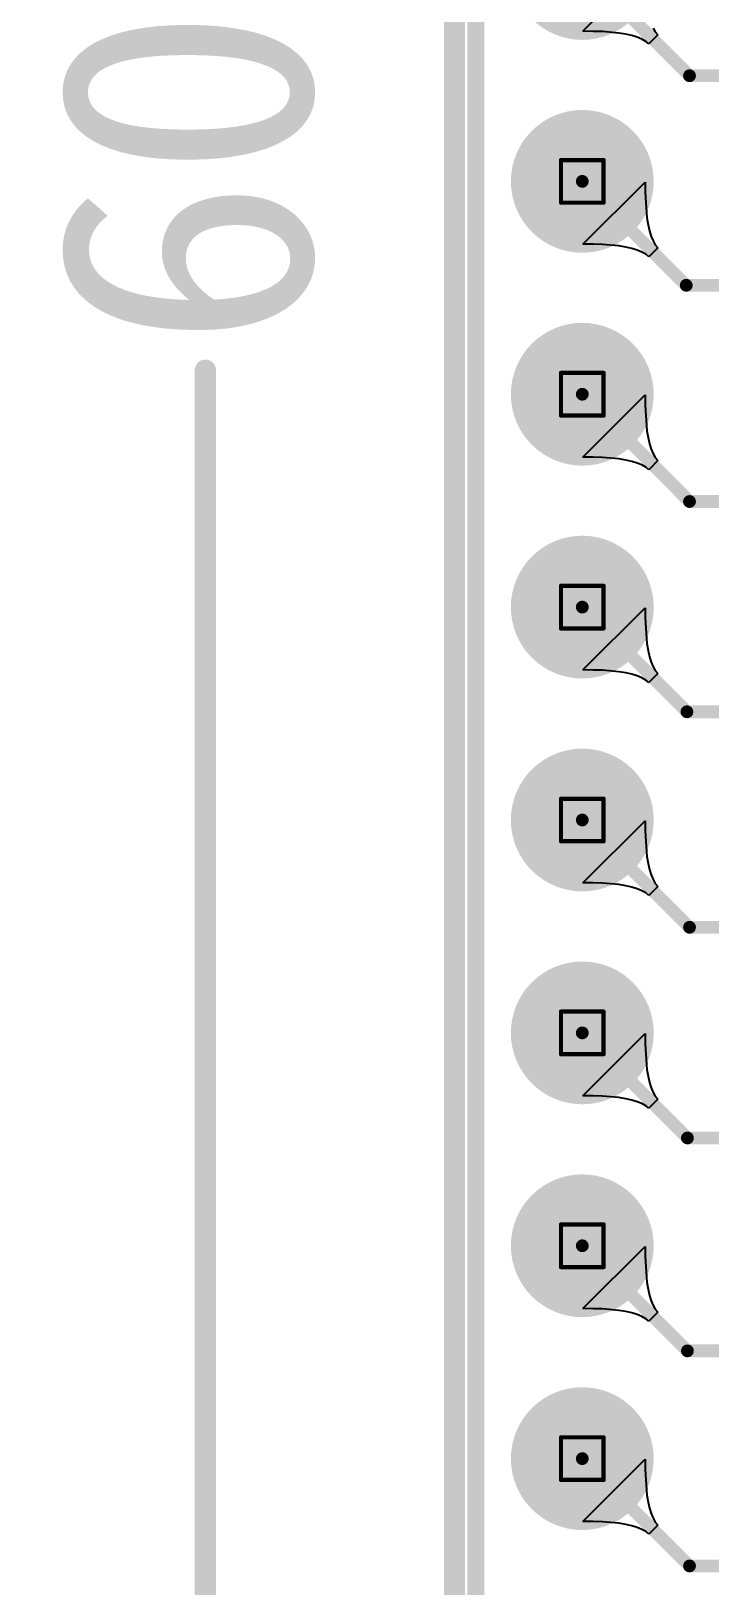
# Model space of a CAD drawing. Header units: millimetres. Extents: x 80 to 220, y 44 to 120.
# Drawn here: x 79.76 to 87.86, y 58.16 to 76.71 of the extents above; entities that cross this region are included whole.
import ezdxf

# ---------------------------------------------------------------- set-up
doc = ezdxf.new("R2010")
doc.units = ezdxf.units.MM
for name, color, linetype in [('BottomLayer', 5, 'Continuous'), ('BottomSolder', 6, 'Continuous'), ('DrillDrawing', 1, 'Continuous'), ('KeepOutLayer', 6, 'Continuous'), ('MultiLayer', 9, 'Continuous'), ('PadHoleLayer', 156, 'Continuous'), ('TopLayer', 1, 'Continuous'), ('TopOverlay', 2, 'Continuous'), ('TopSolder', 216, 'Continuous')]:
    doc.layers.add(name, color=color, linetype=linetype)

# ---------------------------------------------------------------- blocks, each defined once
blk = doc.blocks.new('P___HDR2X23_2_54___14')
at = {"layer": 'BottomLayer', "const_width": 0.75}
for points in [[(7.245, 2.54, 1), (7.995, 2.54, 1)], [(9.785, 2.54, 1), (10.535, 2.54, 1)], [(12.325, 2.54, 1), (13.075, 2.54, 1)], [(14.865, 2.54, 1), (15.615, 2.54, 1)], [(17.405, 2.54, 1), (18.155, 2.54, 1)], [(19.945, 2.54, 1), (20.695, 2.54, 1)], [(22.485, 2.54, 1), (23.235, 2.54, 1)], [(25.025, 2.54, 1), (25.775, 2.54, 1)]]:
    blk.add_lwpolyline(points, format="xyb", close=True, dxfattribs=at)
at = {"layer": 'BottomSolder', "const_width": 0.852}
for points in [[(7.194, 2.54, 1), (8.046, 2.54, 1)], [(9.734, 2.54, 1), (10.586, 2.54, 1)], [(12.274, 2.54, 1), (13.126, 2.54, 1)], [(14.814, 2.54, 1), (15.666, 2.54, 1)], [(17.354, 2.54, 1), (18.206, 2.54, 1)], [(19.894, 2.54, 1), (20.746, 2.54, 1)], [(22.434, 2.54, 1), (23.286, 2.54, 1)], [(24.974, 2.54, 1), (25.826, 2.54, 1)]]:
    blk.add_lwpolyline(points, format="xyb", close=True, dxfattribs=at)
at = {"layer": 'MultiLayer', "const_width": 0.75}
for points in [[(7.245, 2.54, 1), (7.995, 2.54, 1)], [(9.785, 2.54, 1), (10.535, 2.54, 1)], [(12.325, 2.54, 1), (13.075, 2.54, 1)], [(14.865, 2.54, 1), (15.615, 2.54, 1)], [(17.405, 2.54, 1), (18.155, 2.54, 1)], [(19.945, 2.54, 1), (20.695, 2.54, 1)], [(22.485, 2.54, 1), (23.235, 2.54, 1)], [(25.025, 2.54, 1), (25.775, 2.54, 1)]]:
    blk.add_lwpolyline(points, format="xyb", close=True, dxfattribs=at)
at = {"layer": 'PadHoleLayer', "const_width": 0.45}
for points in [[(7.395, 2.54, 1), (7.845, 2.54, 1)], [(9.935, 2.54, 1), (10.385, 2.54, 1)], [(12.475, 2.54, 1), (12.925, 2.54, 1)], [(15.015, 2.54, 1), (15.465, 2.54, 1)], [(17.555, 2.54, 1), (18.005, 2.54, 1)], [(20.095, 2.54, 1), (20.545, 2.54, 1)], [(22.635, 2.54, 1), (23.085, 2.54, 1)]]:
    blk.add_lwpolyline(points, format="xyb", close=True, dxfattribs=at)
at = {"layer": 'TopLayer', "const_width": 0.75}
for points in [[(7.245, 2.54, 1), (7.995, 2.54, 1)], [(9.785, 2.54, 1), (10.535, 2.54, 1)], [(12.325, 2.54, 1), (13.075, 2.54, 1)], [(14.865, 2.54, 1), (15.615, 2.54, 1)], [(17.405, 2.54, 1), (18.155, 2.54, 1)], [(19.945, 2.54, 1), (20.695, 2.54, 1)], [(22.485, 2.54, 1), (23.235, 2.54, 1)], [(25.025, 2.54, 1), (25.775, 2.54, 1)]]:
    blk.add_lwpolyline(points, format="xyb", close=True, dxfattribs=at)
at = {"layer": 'TopOverlay', "const_width": 0.2}
blk.add_lwpolyline([(-1.27, 3.81), (57.15, 3.81)], dxfattribs=at)
at = {"layer": 'TopSolder', "const_width": 0.852}
for points in [[(7.194, 2.54, 1), (8.046, 2.54, 1)], [(9.734, 2.54, 1), (10.586, 2.54, 1)], [(12.274, 2.54, 1), (13.126, 2.54, 1)], [(14.814, 2.54, 1), (15.666, 2.54, 1)], [(17.354, 2.54, 1), (18.206, 2.54, 1)], [(19.894, 2.54, 1), (20.746, 2.54, 1)], [(22.434, 2.54, 1), (23.286, 2.54, 1)], [(24.974, 2.54, 1), (25.826, 2.54, 1)]]:
    blk.add_lwpolyline(points, format="xyb", close=True, dxfattribs=at)

msp = doc.modelspace()

# ---------------------------------------------------------------- linework, layer by layer
at = {"layer": 'DrillDrawing', "const_width": 0.0508}
for points in [[(86.083, 75.175), (86.591, 75.175)], [(86.083, 74.667), (86.083, 75.175)], [(86.591, 74.667), (86.591, 75.175)], [(86.083, 74.667), (86.591, 74.667)], [(86.083, 72.635), (86.591, 72.635)], [(86.083, 72.127), (86.083, 72.635)], [(86.591, 72.127), (86.591, 72.635)], [(86.083, 72.127), (86.591, 72.127)], [(86.083, 70.095), (86.591, 70.095)], [(86.083, 69.587), (86.083, 70.095)], [(86.591, 69.587), (86.591, 70.095)], [(86.083, 69.587), (86.591, 69.587)], [(86.083, 67.555), (86.591, 67.555)], [(86.083, 67.047), (86.083, 67.555)], [(86.591, 67.047), (86.591, 67.555)], [(86.083, 67.047), (86.591, 67.047)], [(86.083, 65.015), (86.591, 65.015)], [(86.083, 64.507), (86.083, 65.015)], [(86.591, 64.507), (86.591, 65.015)], [(86.083, 64.507), (86.591, 64.507)], [(86.083, 62.475), (86.591, 62.475)], [(86.083, 61.967), (86.083, 62.475)], [(86.591, 61.967), (86.591, 62.475)], [(86.083, 61.967), (86.591, 61.967)], [(86.083, 59.935), (86.591, 59.935)], [(86.083, 59.427), (86.083, 59.935)], [(86.591, 59.427), (86.591, 59.935)], [(86.083, 59.427), (86.591, 59.427)]]:
    msp.add_lwpolyline(points, dxfattribs=at)
at = {"layer": 'DrillDrawing', "const_width": 0.0254}
for points in [[(86.07, 75.175, 1), (86.096, 75.175, 1)], [(86.07, 75.175, 1), (86.096, 75.175, 1)], [(86.578, 75.175, 1), (86.604, 75.175, 1)], [(86.578, 75.175, 1), (86.604, 75.175, 1)], [(86.07, 74.667, 1), (86.096, 74.667, 1)], [(86.07, 74.667, 1), (86.096, 74.667, 1)], [(86.578, 74.667, 1), (86.604, 74.667, 1)], [(86.578, 74.667, 1), (86.604, 74.667, 1)], [(86.07, 72.635, 1), (86.096, 72.635, 1)], [(86.07, 72.635, 1), (86.096, 72.635, 1)], [(86.578, 72.635, 1), (86.604, 72.635, 1)], [(86.578, 72.635, 1), (86.604, 72.635, 1)], [(86.07, 72.127, 1), (86.096, 72.127, 1)], [(86.07, 72.127, 1), (86.096, 72.127, 1)], [(86.578, 72.127, 1), (86.604, 72.127, 1)], [(86.578, 72.127, 1), (86.604, 72.127, 1)], [(86.07, 70.095, 1), (86.096, 70.095, 1)], [(86.07, 70.095, 1), (86.096, 70.095, 1)], [(86.578, 70.095, 1), (86.604, 70.095, 1)], [(86.578, 70.095, 1), (86.604, 70.095, 1)], [(86.07, 69.587, 1), (86.096, 69.587, 1)], [(86.07, 69.587, 1), (86.096, 69.587, 1)], [(86.578, 69.587, 1), (86.604, 69.587, 1)], [(86.578, 69.587, 1), (86.604, 69.587, 1)], [(86.07, 67.555, 1), (86.096, 67.555, 1)], [(86.07, 67.555, 1), (86.096, 67.555, 1)], [(86.578, 67.555, 1), (86.604, 67.555, 1)], [(86.578, 67.555, 1), (86.604, 67.555, 1)], [(86.07, 67.047, 1), (86.096, 67.047, 1)], [(86.07, 67.047, 1), (86.096, 67.047, 1)], [(86.578, 67.047, 1), (86.604, 67.047, 1)], [(86.578, 67.047, 1), (86.604, 67.047, 1)], [(86.07, 65.015, 1), (86.096, 65.015, 1)], [(86.07, 65.015, 1), (86.096, 65.015, 1)], [(86.578, 65.015, 1), (86.604, 65.015, 1)], [(86.578, 65.015, 1), (86.604, 65.015, 1)], [(86.07, 64.507, 1), (86.096, 64.507, 1)], [(86.07, 64.507, 1), (86.096, 64.507, 1)], [(86.578, 64.507, 1), (86.604, 64.507, 1)], [(86.578, 64.507, 1), (86.604, 64.507, 1)], [(86.07, 62.475, 1), (86.096, 62.475, 1)], [(86.07, 62.475, 1), (86.096, 62.475, 1)], [(86.578, 62.475, 1), (86.604, 62.475, 1)], [(86.578, 62.475, 1), (86.604, 62.475, 1)], [(86.07, 61.967, 1), (86.096, 61.967, 1)], [(86.07, 61.967, 1), (86.096, 61.967, 1)], [(86.578, 61.967, 1), (86.604, 61.967, 1)], [(86.578, 61.967, 1), (86.604, 61.967, 1)], [(86.07, 59.935, 1), (86.096, 59.935, 1)], [(86.07, 59.935, 1), (86.096, 59.935, 1)], [(86.578, 59.935, 1), (86.604, 59.935, 1)], [(86.578, 59.935, 1), (86.604, 59.935, 1)], [(86.07, 59.427, 1), (86.096, 59.427, 1)], [(86.07, 59.427, 1), (86.096, 59.427, 1)], [(86.578, 59.427, 1), (86.604, 59.427, 1)], [(86.578, 59.427, 1), (86.604, 59.427, 1)]]:
    msp.add_lwpolyline(points, format="xyb", close=True, dxfattribs=at)
at = {"layer": 'KeepOutLayer', "const_width": 0.254}
msp.add_lwpolyline([(84.813, 49.943), (84.813, 109.943)], dxfattribs=at)
at = {"layer": 'TopLayer'}
for p, q in [((86.344, 76.711), (87.087, 77.453)), ((86.465, 76.71), (86.344, 76.711)), ((86.577, 76.707), (86.465, 76.71)), ((86.772, 76.69), (86.577, 76.707)), ((86.855, 76.676), (86.772, 76.69)), ((86.929, 76.66), (86.855, 76.676)), ((86.993, 76.64), (86.929, 76.66)), ((87.048, 76.617), (86.993, 76.64)), ((87.093, 76.591), (87.048, 76.617)), ((87.237, 76.669), (87.129, 76.561)), ((87.181, 76.75), (87.207, 76.705)), ((87.207, 76.705), (87.237, 76.669)), ((87.129, 76.561), (87.093, 76.591)), ((86.344, 74.171), (87.087, 74.913)), ((87.087, 74.913), (87.087, 74.792)), ((87.087, 74.792), (87.108, 74.486)), ((87.108, 74.486), (87.121, 74.403)), ((87.121, 74.403), (87.138, 74.329)), ((87.138, 74.329), (87.158, 74.265)), ((87.158, 74.265), (87.181, 74.21)), ((87.181, 74.21), (87.207, 74.165)), ((86.465, 74.17), (86.344, 74.171)), ((86.577, 74.167), (86.465, 74.17)), ((86.772, 74.15), (86.577, 74.167)), ((86.855, 74.136), (86.772, 74.15)), ((86.929, 74.12), (86.855, 74.136)), ((86.993, 74.1), (86.929, 74.12)), ((87.048, 74.077), (86.993, 74.1)), ((87.093, 74.051), (87.048, 74.077)), ((87.129, 74.021), (87.093, 74.051)), ((87.237, 74.129), (87.129, 74.021)), ((87.207, 74.165), (87.237, 74.129)), ((86.344, 71.631), (87.087, 72.373)), ((87.087, 72.373), (87.087, 72.252)), ((87.087, 72.252), (87.108, 71.946)), ((87.108, 71.946), (87.121, 71.863)), ((87.121, 71.863), (87.138, 71.789)), ((86.465, 71.63), (86.344, 71.631)), ((86.577, 71.627), (86.465, 71.63)), ((86.772, 71.61), (86.577, 71.627)), ((86.855, 71.596), (86.772, 71.61)), ((87.138, 71.789), (87.158, 71.725)), ((87.158, 71.725), (87.181, 71.67)), ((87.181, 71.67), (87.207, 71.625)), ((87.207, 71.625), (87.237, 71.589)), ((86.929, 71.58), (86.855, 71.596)), ((86.993, 71.56), (86.929, 71.58)), ((87.048, 71.537), (86.993, 71.56)), ((87.093, 71.511), (87.048, 71.537)), ((87.129, 71.481), (87.093, 71.511)), ((87.237, 71.589), (87.129, 71.481)), ((86.344, 69.091), (87.087, 69.833)), ((87.087, 69.833), (87.087, 69.712)), ((87.087, 69.712), (87.108, 69.406)), ((87.108, 69.406), (87.121, 69.323)), ((87.121, 69.323), (87.138, 69.249)), ((87.138, 69.249), (87.158, 69.185)), ((86.465, 69.09), (86.344, 69.091)), ((86.577, 69.087), (86.465, 69.09)), ((86.772, 69.07), (86.577, 69.087)), ((86.855, 69.056), (86.772, 69.07)), ((86.929, 69.04), (86.855, 69.056)), ((86.993, 69.02), (86.929, 69.04)), ((87.048, 68.997), (86.993, 69.02)), ((87.237, 69.049), (87.129, 68.941)), ((87.158, 69.185), (87.181, 69.13)), ((87.181, 69.13), (87.207, 69.085)), ((87.207, 69.085), (87.237, 69.049)), ((87.093, 68.971), (87.048, 68.997)), ((87.129, 68.941), (87.093, 68.971)), ((86.344, 66.551), (87.087, 67.293)), ((87.087, 67.293), (87.087, 67.172)), ((87.087, 67.172), (87.108, 66.866)), ((87.108, 66.866), (87.121, 66.783)), ((87.121, 66.783), (87.138, 66.709)), ((87.138, 66.709), (87.158, 66.645)), ((87.158, 66.645), (87.181, 66.59)), ((86.465, 66.55), (86.344, 66.551)), ((86.577, 66.547), (86.465, 66.55)), ((86.772, 66.53), (86.577, 66.547)), ((86.855, 66.516), (86.772, 66.53)), ((86.929, 66.5), (86.855, 66.516)), ((86.993, 66.48), (86.929, 66.5)), ((87.048, 66.457), (86.993, 66.48)), ((87.093, 66.431), (87.048, 66.457)), ((87.129, 66.401), (87.093, 66.431)), ((87.237, 66.509), (87.129, 66.401)), ((87.181, 66.59), (87.207, 66.545)), ((87.207, 66.545), (87.237, 66.509)), ((86.344, 64.011), (87.087, 64.753)), ((87.087, 64.753), (87.087, 64.632)), ((87.087, 64.632), (87.108, 64.326)), ((87.108, 64.326), (87.121, 64.243)), ((87.121, 64.243), (87.138, 64.169)), ((86.465, 64.01), (86.344, 64.011)), ((86.577, 64.007), (86.465, 64.01)), ((86.772, 63.99), (86.577, 64.007)), ((87.138, 64.169), (87.158, 64.105)), ((87.158, 64.105), (87.181, 64.05)), ((87.181, 64.05), (87.207, 64.005)), ((87.207, 64.005), (87.237, 63.969)), ((86.855, 63.976), (86.772, 63.99)), ((86.929, 63.96), (86.855, 63.976)), ((86.993, 63.94), (86.929, 63.96)), ((87.048, 63.917), (86.993, 63.94)), ((87.093, 63.891), (87.048, 63.917)), ((87.129, 63.861), (87.093, 63.891)), ((87.237, 63.969), (87.129, 63.861)), ((86.344, 61.471), (87.087, 62.213)), ((87.087, 62.213), (87.087, 62.092)), ((87.087, 62.092), (87.108, 61.786)), ((87.108, 61.786), (87.121, 61.703)), ((87.121, 61.703), (87.138, 61.629)), ((87.138, 61.629), (87.158, 61.565)), ((86.465, 61.47), (86.344, 61.471)), ((86.577, 61.467), (86.465, 61.47)), ((86.772, 61.45), (86.577, 61.467)), ((86.855, 61.436), (86.772, 61.45)), ((86.929, 61.42), (86.855, 61.436)), ((86.993, 61.4), (86.929, 61.42)), ((87.237, 61.429), (87.129, 61.321)), ((87.158, 61.565), (87.181, 61.51)), ((87.181, 61.51), (87.207, 61.465)), ((87.207, 61.465), (87.237, 61.429)), ((87.048, 61.377), (86.993, 61.4)), ((87.093, 61.351), (87.048, 61.377)), ((87.129, 61.321), (87.093, 61.351)), ((86.344, 58.931), (87.087, 59.673)), ((87.087, 59.673), (87.087, 59.552)), ((87.087, 59.552), (87.108, 59.246)), ((87.108, 59.246), (87.121, 59.163)), ((87.121, 59.163), (87.138, 59.089)), ((87.138, 59.089), (87.158, 59.025)), ((87.158, 59.025), (87.181, 58.97)), ((86.465, 58.93), (86.344, 58.931)), ((86.577, 58.927), (86.465, 58.93)), ((86.772, 58.91), (86.577, 58.927)), ((86.855, 58.896), (86.772, 58.91)), ((86.929, 58.88), (86.855, 58.896)), ((86.993, 58.86), (86.929, 58.88)), ((87.048, 58.837), (86.993, 58.86)), ((87.093, 58.811), (87.048, 58.837)), ((87.129, 58.781), (87.093, 58.811)), ((87.237, 58.889), (87.129, 58.781)), ((87.181, 58.97), (87.207, 58.925)), ((87.207, 58.925), (87.237, 58.889))]:
    msp.add_line(p, q, dxfattribs=at)
at = {"layer": 'TopLayer', "const_width": 0.152}
for points in [[(86.337, 77.461), (87.616, 76.181)], [(87.616, 76.181), (90.782, 76.181)], [(86.337, 74.921), (87.577, 73.681)], [(87.577, 73.681), (90.401, 73.681)], [(86.337, 72.381), (87.616, 71.101)], [(87.616, 71.101), (90.655, 71.101)], [(86.337, 69.841), (87.585, 68.592)], [(87.585, 68.592), (95.284, 68.592)], [(86.337, 67.301), (87.616, 66.021)], [(87.616, 66.021), (90.299, 66.021)], [(86.337, 64.761), (87.591, 63.507)], [(87.591, 63.507), (92.128, 63.507)], [(86.337, 62.221), (87.591, 60.967)], [(87.591, 60.967), (90.579, 60.967)], [(86.337, 59.681), (87.616, 58.401)], [(87.616, 58.401), (92.712, 58.401)]]:
    msp.add_lwpolyline(points, dxfattribs=at)
at = {"layer": 'TopLayer', "const_width": 0.0762}
for points in [[(87.578, 76.181, 1), (87.654, 76.181, 1)], [(87.578, 76.181, 1), (87.654, 76.181, 1)], [(86.299, 74.921, 1), (86.375, 74.921, 1)], [(87.539, 73.681, 1), (87.615, 73.681, 1)], [(87.539, 73.681, 1), (87.615, 73.681, 1)], [(86.299, 72.381, 1), (86.375, 72.381, 1)], [(87.578, 71.101, 1), (87.654, 71.101, 1)], [(87.578, 71.101, 1), (87.654, 71.101, 1)], [(86.299, 69.841, 1), (86.375, 69.841, 1)], [(87.547, 68.592, 1), (87.623, 68.592, 1)], [(87.547, 68.592, 1), (87.623, 68.592, 1)], [(86.299, 67.301, 1), (86.375, 67.301, 1)], [(87.578, 66.021, 1), (87.654, 66.021, 1)], [(87.578, 66.021, 1), (87.654, 66.021, 1)], [(86.299, 64.761, 1), (86.375, 64.761, 1)], [(87.553, 63.507, 1), (87.629, 63.507, 1)], [(87.553, 63.507, 1), (87.629, 63.507, 1)], [(86.299, 62.221, 1), (86.375, 62.221, 1)], [(87.553, 60.967, 1), (87.629, 60.967, 1)], [(87.553, 60.967, 1), (87.629, 60.967, 1)], [(86.299, 59.681, 1), (86.375, 59.681, 1)], [(87.578, 58.401, 1), (87.654, 58.401, 1)], [(87.578, 58.401, 1), (87.654, 58.401, 1)]]:
    msp.add_lwpolyline(points, format="xyb", close=True, dxfattribs=at)
at = {"layer": 'TopOverlay', "const_width": 0.254}
msp.add_lwpolyline([(81.841, 49.943), (81.841, 72.668)], dxfattribs=at)
at = {"layer": 'TopOverlay', "const_width": 0.127}
msp.add_lwpolyline([(81.778, 72.668, 1), (81.905, 72.668, 1)], format="xyb", close=True, dxfattribs=at)

# ---------------------------------------------------------------- block references
at = {"rotation": 90}
msp.add_blockref('P___HDR2X23_2_54___14', (88.877, 52.061), dxfattribs=at)

# ---------------------------------------------------------------- texts
at = {"layer": 'TopOverlay'}
msp.add_text('60.00 (mm)', height=3, rotation=90, dxfattribs=at).set_placement((83.102, 72.922))

doc.saveas('drawing.dxf')
